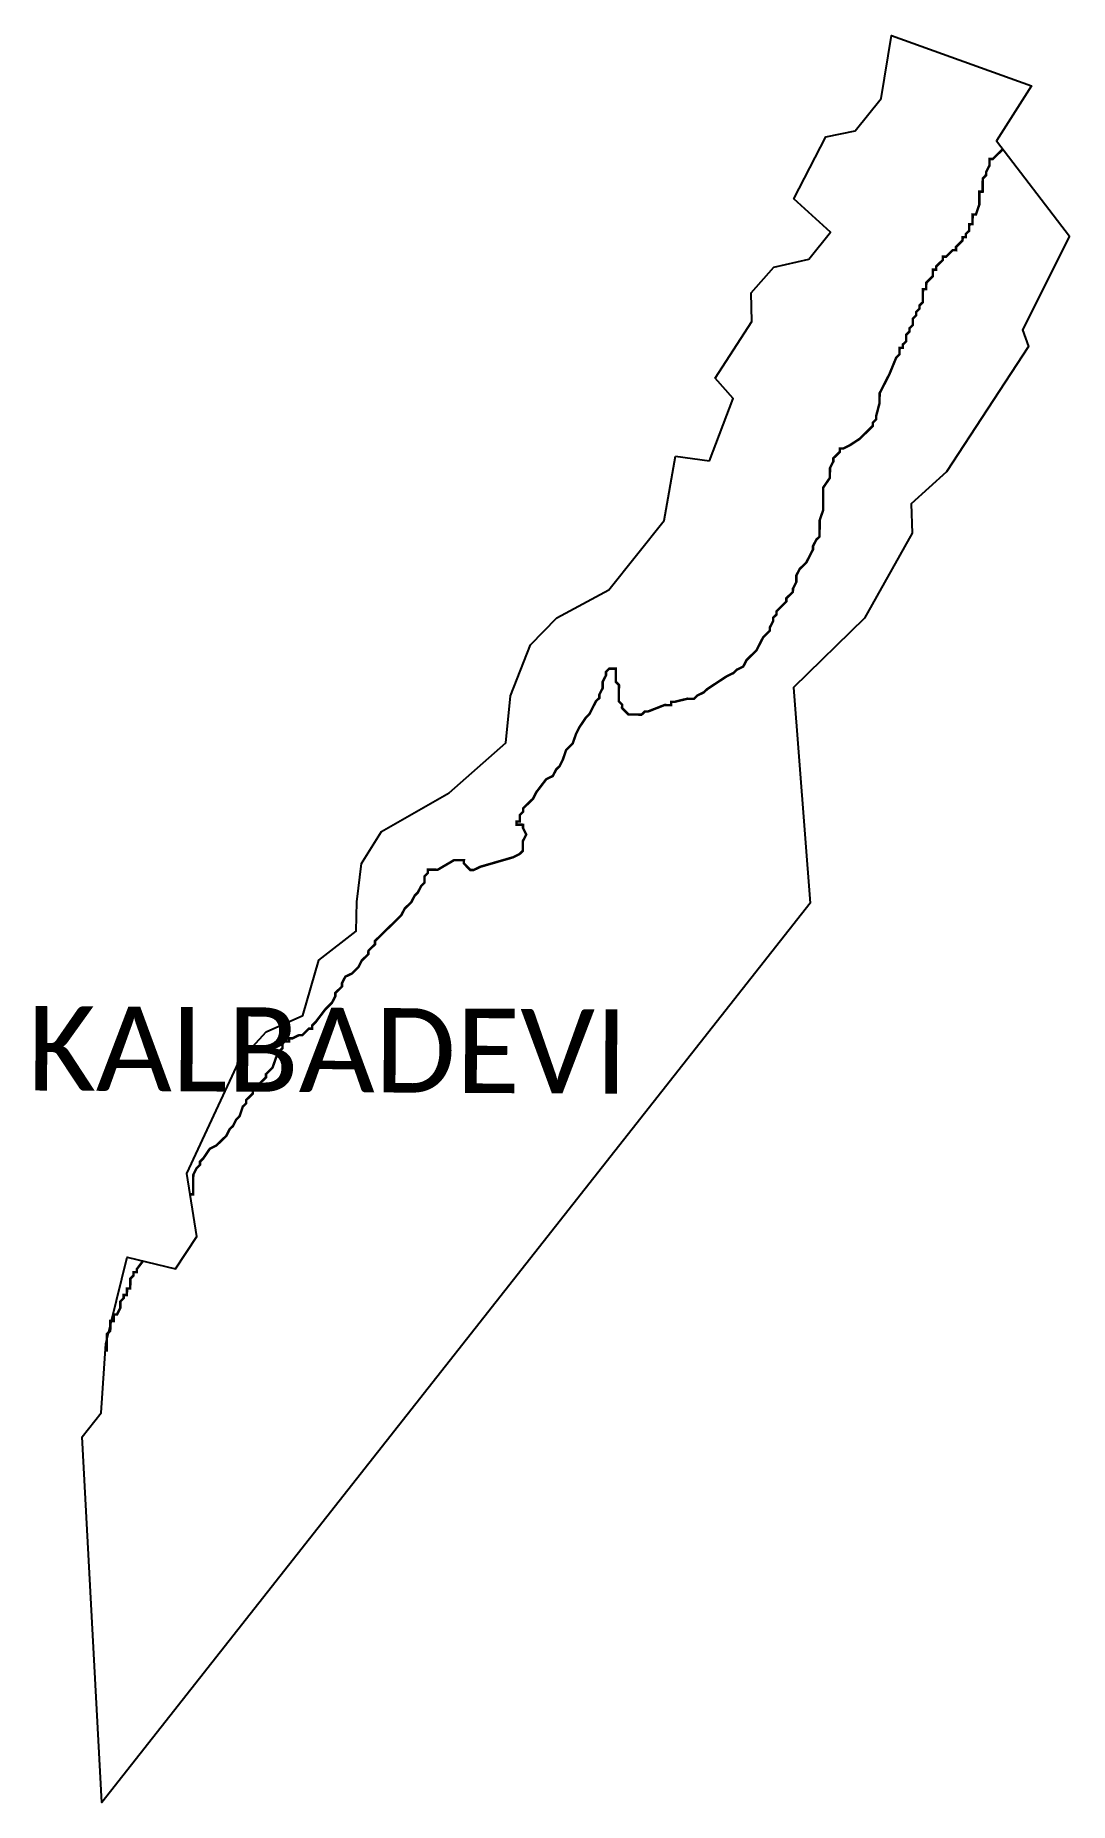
# Model space of a CAD drawing. Header units: metres. Extents: x 316782 to 318058, y 1884055 to 1886235.
import ezdxf

# ---------------------------------------------------------------- set-up
doc = ezdxf.new("R2010")
doc.units = ezdxf.units.M
for name, color, linetype in [('HAZARDS LINE', 1, 'Continuous'), ('village', 3, 'Continuous'), ('VILLAGE NAME', 250, 'Continuous')]:
    doc.layers.add(name, color=color, linetype=linetype)
doc.styles.get("Standard").update_dxf_attribs({"font": 'simplex.shx'})

msp = doc.modelspace()

# ---------------------------------------------------------------- linework, layer by layer
at = {"color": 3, "true_color": 0x00ff00, "flags": 128}
msp.add_lwpolyline([(317571.6, 1885715.8), (317613.7, 1885709.9)], dxfattribs=at)
at = {"layer": 'HAZARDS LINE', "lineweight": 18, "const_width": 3.02}
for points in [[(317975.3, 1886094.4), (317975, 1886094.1), (317971, 1886090.1), (317962.9, 1886082.2), (317958.8, 1886082.2), (317958.8, 1886078.2), (317958.8, 1886074.1), (317954.7, 1886066.1), (317954.6, 1886062.1), (317950.6, 1886058.1), (317950.5, 1886054.1), (317950.5, 1886050), (317950.4, 1886042), (317946.4, 1886042), (317946.4, 1886038), (317946.3, 1886034), (317946.3, 1886029.9), (317946.3, 1886025.9), (317942.1, 1886013.8), (317938.1, 1886013.9), (317938, 1886001.8), (317934, 1886001.8), (317933.9, 1885997.8), (317933.9, 1885993.8), (317929.8, 1885989.8), (317929.8, 1885985.8), (317925.8, 1885985.8), (317925.7, 1885981.8), (317921.7, 1885977.8), (317917.6, 1885973.8), (317917.6, 1885969.7), (317913.5, 1885969.8), (317909.5, 1885965.8), (317905.4, 1885961.8), (317901.4, 1885961.8), (317901.4, 1885957.8), (317893.2, 1885949.8), (317893.2, 1885945.8), (317889.2, 1885945.8), (317889.1, 1885941.8), (317889.1, 1885937.8), (317885, 1885933.8), (317881, 1885929.8), (317880.9, 1885925.8), (317880.9, 1885921.7), (317876.9, 1885921.8), (317876.8, 1885917.7), (317876.8, 1885913.7), (317876.8, 1885909.7), (317876.7, 1885905.6), (317872.7, 1885901.7), (317872.6, 1885897.6), (317868.6, 1885893.6), (317868.5, 1885889.6), (317864.5, 1885885.6), (317864.4, 1885881.6), (317864.4, 1885877.6), (317860.3, 1885873.6), (317860.3, 1885869.5), (317856.2, 1885865.5), (317856.2, 1885861.5), (317856.2, 1885857.5), (317852.1, 1885853.5), (317852.1, 1885849.5), (317848.1, 1885849.5), (317848, 1885845.5), (317848, 1885841.4), (317843.9, 1885837.4), (317835.7, 1885817.4), (317831.6, 1885809.3), (317827.5, 1885801.3), (317823.4, 1885793.3), (317823.4, 1885789.3), (317823.3, 1885785.2), (317823.3, 1885781.2), (317819.1, 1885765.1), (317819.1, 1885761.1), (317815, 1885757.1), (317815, 1885753.1), (317810.9, 1885749.1), (317806.9, 1885745.1), (317802.8, 1885741.1), (317798.7, 1885737.1), (317786.6, 1885729.2), (317778.5, 1885725.2), (317774.5, 1885725.2), (317774.4, 1885721.2), (317770.4, 1885717.2), (317766.3, 1885713.2), (317766.3, 1885709.2), (317762.2, 1885701.2), (317762.1, 1885689.1), (317753.9, 1885677.1), (317753.9, 1885673.1), (317753.8, 1885669), (317753.8, 1885661), (317753.7, 1885648.9), (317749.5, 1885636.8), (317749.5, 1885628.8), (317749.4, 1885624.7), (317749.4, 1885616.7), (317745.3, 1885612.7), (317741.2, 1885604.7), (317741.2, 1885600.6), (317737.1, 1885592.6), (317733, 1885584.6), (317724.8, 1885576.6), (317720.7, 1885568.6), (317720.7, 1885560.5), (317716.6, 1885552.5), (317716.5, 1885548.5), (317712.5, 1885544.5), (317708.4, 1885540.5), (317708.4, 1885536.5), (317696.2, 1885524.5), (317696.2, 1885520.5), (317692.1, 1885516.5), (317692.1, 1885512.4), (317688, 1885504.4), (317687.9, 1885500.4), (317683.9, 1885496.4), (317679.8, 1885492.4), (317675.7, 1885484.4), (317671.6, 1885476.4), (317663.5, 1885468.4), (317659.4, 1885464.4), (317655.3, 1885456.4), (317647.2, 1885452.4), (317643.2, 1885448.4), (317635.1, 1885444.5), (317622.9, 1885436.5), (317610.8, 1885428.5), (317606.7, 1885424.6), (317598.6, 1885420.6), (317594.6, 1885416.6), (317590.5, 1885416.6), (317586.5, 1885416.7), (317570.4, 1885412.8), (317566.3, 1885412.8), (317566.3, 1885408.8), (317558.2, 1885408.9), (317538, 1885401), (317534, 1885401), (317529.9, 1885397), (317525.9, 1885397.1), (317521.9, 1885397.1), (317517.9, 1885397.1), (317513.8, 1885397.2), (317509.8, 1885401.2), (317505.8, 1885405.3), (317505.9, 1885409.3), (317501.9, 1885413.4), (317502, 1885421.4), (317502, 1885425.5), (317502, 1885429.5), (317502.1, 1885433.5), (317498.1, 1885437.6), (317498.1, 1885441.6), (317498.1, 1885445.6), (317498.2, 1885449.7), (317498.2, 1885453.7), (317494.2, 1885453.7), (317490.1, 1885453.8), (317486.1, 1885449.8), (317486.1, 1885445.7), (317482, 1885437.7), (317481.9, 1885429.7), (317477.8, 1885421.6), (317477.8, 1885417.6), (317473.7, 1885413.6), (317465.5, 1885397.6), (317461.4, 1885393.6), (317453.3, 1885381.6), (317449.2, 1885373.6), (317445, 1885361.5), (317436.9, 1885353.5), (317432.8, 1885341.5), (317428.7, 1885333.4), (317424.6, 1885329.4), (317420.5, 1885321.4), (317412.4, 1885317.5), (317400.2, 1885301.5), (317396.1, 1885293.4), (317388, 1885285.5), (317383.9, 1885281.5), (317383.9, 1885277.4), (317379.8, 1885273.4), (317379.8, 1885265.4), (317375.7, 1885265.4), (317375.7, 1885261.4), (317379.7, 1885261.4), (317383.7, 1885261.3), (317383.7, 1885257.3), (317387.7, 1885249.2), (317383.6, 1885241.2), (317383.5, 1885229.1), (317379.4, 1885225.1), (317371.3, 1885221.1), (317330.9, 1885209.4), (317322.8, 1885205.4), (317318.8, 1885205.5), (317314.8, 1885209.5), (317310.8, 1885213.6), (317310.9, 1885217.6), (317306.8, 1885217.7), (317302.8, 1885217.7), (317298.8, 1885217.7), (317278.5, 1885205.8), (317270.5, 1885205.9), (317266.5, 1885205.9), (317266.4, 1885201.9), (317262.4, 1885197.9), (317262.3, 1885189.9), (317258.2, 1885185.9), (317254.1, 1885177.8), (317250.1, 1885173.8), (317246, 1885165.8), (317241.9, 1885161.8), (317237.8, 1885157.8), (317233.7, 1885149.8), (317229.7, 1885145.8), (317221.6, 1885137.8), (317213.4, 1885129.9), (317205.3, 1885121.9), (317201.2, 1885117.9), (317201.2, 1885113.8), (317193.1, 1885105.9), (317193, 1885101.8), (317189, 1885097.8), (317184.9, 1885093.8), (317180.8, 1885085.8), (317172.7, 1885077.8), (317164.6, 1885073.9), (317160.5, 1885065.9), (317160.5, 1885061.8), (317152.3, 1885053.8), (317152.3, 1885049.8), (317148.2, 1885041.8), (317140.1, 1885033.8), (317127.9, 1885017.8), (317123.8, 1885013.8), (317123.8, 1885009.8), (317119.7, 1885009.8), (317115.7, 1885005.8), (317111.6, 1885001.8), (317107.6, 1885001.9), (317099.5, 1884997.9), (317095.5, 1884997.9), (317095.4, 1884993.9), (317091.4, 1884993.9), (317087.4, 1884994), (317087.3, 1884989.9), (317087.3, 1884985.9), (317083.2, 1884981.9), (317079.1, 1884973.9), (317075, 1884961.9), (317071, 1884957.9), (317066.9, 1884953.9), (317066.9, 1884949.8), (317058.7, 1884941.9), (317050.6, 1884933.9), (317050.6, 1884929.8), (317046.5, 1884925.8), (317042.4, 1884921.8), (317042.4, 1884917.8), (317038.3, 1884913.8), (317034.2, 1884901.8), (317030.2, 1884897.8), (317026.1, 1884889.8), (317022, 1884885.8), (317017.9, 1884877.7), (317005.7, 1884865.8), (316997.6, 1884861.8), (316989.5, 1884849.8), (316985.4, 1884845.8), (316985.4, 1884841.8), (316981.3, 1884837.8), (316977.2, 1884829.8), (316977.1, 1884821.7), (316977.1, 1884817.7), (316977, 1884809.6), (316977, 1884805.6), (316973.4, 1884805.6)], [(316915.2, 1884723.4), (316907.7, 1884713.5), (316907.7, 1884709.5), (316903.6, 1884709.5), (316903.6, 1884705.5), (316899.5, 1884701.5), (316899.5, 1884697.5), (316899.5, 1884693.5), (316899.4, 1884689.4), (316895.4, 1884689.5), (316895.4, 1884685.4), (316895.3, 1884681.4), (316891.3, 1884681.4), (316891.3, 1884677.4), (316887.2, 1884673.4), (316887.2, 1884669.4), (316887.2, 1884665.4), (316883.1, 1884657.3), (316879, 1884657.4), (316879, 1884653.4), (316879, 1884649.3), (316874.9, 1884649.4), (316874.9, 1884645.3), (316874.9, 1884641.3), (316874.8, 1884637.3), (316870.8, 1884633.3), (316870.7, 1884629.3), (316870.7, 1884625.2), (316870.7, 1884621.2), (316870.6, 1884617.2), (316870.6, 1884613.1), (316869, 1884613.2)]]:
    msp.add_lwpolyline(points, dxfattribs=at)
at = {"layer": 'village', "color": 3, "true_color": 0x00ff00}
for points in [[(317613.7, 1885709.9, 0), (317642.8, 1885787, 0), (317620.6, 1885811.9, 0), (317665.9, 1885881.8, 0), (317665.1, 1885917.4, 0), (317692.9, 1885948.9, 0), (317736.2, 1885958.8, 0), (317762.9, 1885992.2, 0), (317717.8, 1886033.2, 0), (317756.9, 1886109.5, 0), (317793.3, 1886116.8, 0), (317825.3, 1886156.8, 0), (317838.2, 1886234.7, 0), (318010.8, 1886172.3, 0), (317967.5, 1886104.5, 0), (318057.7, 1885987.1, 0)], [(318057.7, 1885987.1, 0), (317999.6, 1885871.6, 0), (318006.9, 1885850.9, 0), (317905.7, 1885696.3, 0), (317862.4, 1885656.9, 0), (317863.7, 1885621, 0), (317804.6, 1885516.1, 0), (317717.3, 1885430.7, 0), (317737.7, 1885164.4, 0), (316864.3, 1884055.4, 0), (316840.3, 1884506.6, 0), (316863.6, 1884535.9, 0), (316869.5, 1884621.3, 0), (316895.5, 1884728.1, 0), (316955.2, 1884713.7, 0), (316981.4, 1884753.5, 0), (316969.4, 1884831.3, 0), (317033.5, 1884969.1, 0), (317067.2, 1885006, 0), (317112.4, 1885026, 0), (317132.1, 1885094.3, 0), (317178.1, 1885130, 0), (317178.7, 1885166.4, 0), (317184.7, 1885213.5, 0), (317209.4, 1885253.1, 0), (317292.8, 1885300.7, 0), (317362.7, 1885362.1, 0), (317368.4, 1885420.4, 0), (317393.1, 1885483.3, 0), (317425.3, 1885516.4, 0), (317489.4, 1885551.1, 0), (317557.9, 1885636.6, 0), (317571.6, 1885715.8, 0)]]:
    msp.add_polyline3d(points, dxfattribs=at)

# ---------------------------------------------------------------- texts
at = {"layer": 'VILLAGE NAME', "insert": (316773.2, 1885037.7), "char_height": 104.042, "attachment_point": 1, "rotation": 359.6762}
msp.add_mtext_dynamic_manual_height_columns('{\\fCalibri|b0|i0|c0|p34;KALBADEVI}', width=1115.134, gutter_width=520.2, heights=[0], dxfattribs=at)

doc.saveas('drawing.dxf')
